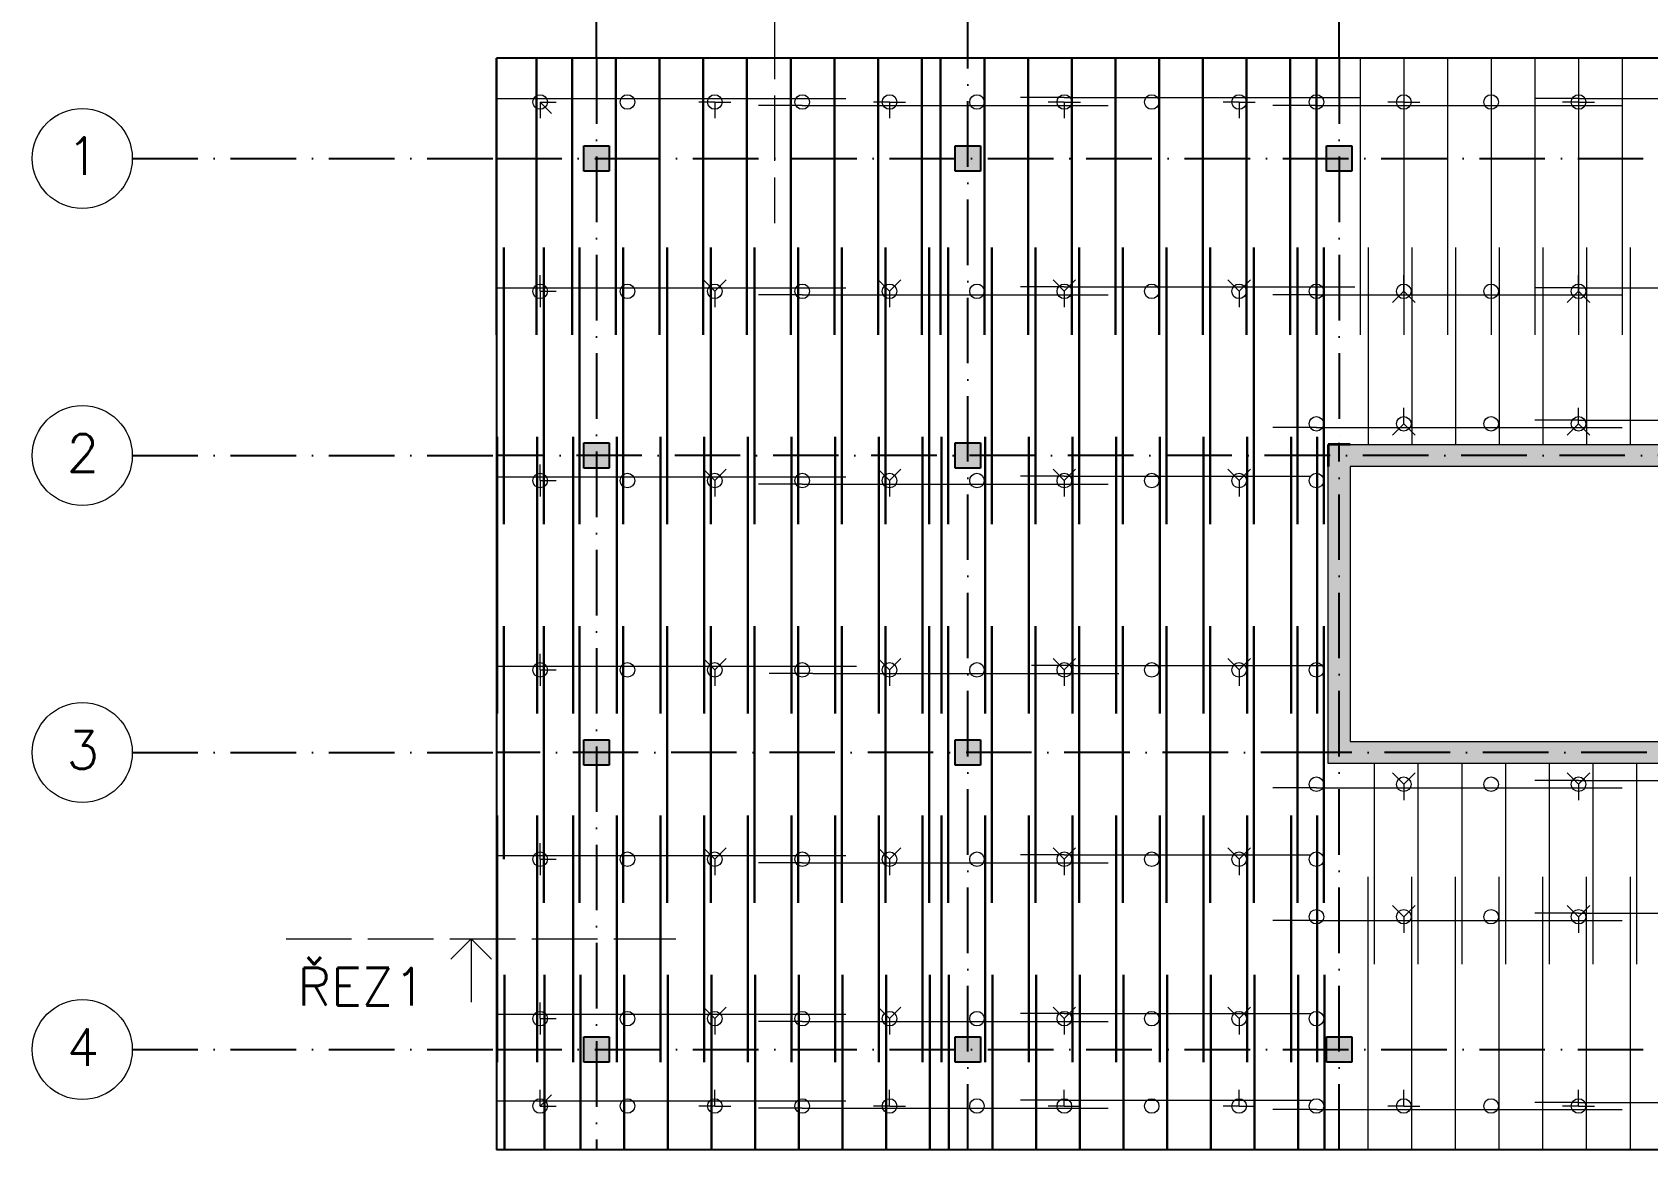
# Model space of a CAD drawing. Header units: millimetres. Extents: x -3518363 to 3223740, y -1530229 to 774657.
# Drawn here: x 2191895 to 2214080, y -15010 to 338 of the extents above; entities that cross this region are included whole.
import ezdxf

# ---------------------------------------------------------------- set-up
doc = ezdxf.new("R2010")
doc.units = ezdxf.units.MM
doc.header["$LTSCALE"] = 15
doc.header["$MEASUREMENT"] = 0
doc.linetypes.add('ACAD_ISO02W100', pattern=[15, 12, -3])
doc.linetypes.add('ACAD_ISO10W100', pattern=[18, 12, -3, 0, -3])
for name, color, linetype, lineweight in [('bedneni-stena', 7, 'CONTINUOUS', 18), ('Okna a dveře', 2, 'CONTINUOUS', 30), ('osy prův', 30, 'ACAD_ISO10W100', 15), ('texty', 255, 'CONTINUOUS', 15), ('ŘEZ', 11, 'ACAD_ISO10W100', 15)]:
    doc.layers.add(name, color=color, linetype=linetype, lineweight=lineweight)
for name, color, linetype in [('HRANICE ZEMINY', 200, 'CONTINUOUS'), ('objekt 1', 40, 'CONTINUOUS'), ('sloupy', 100, 'CONTINUOUS')]:
    doc.layers.add(name, color=color, linetype=linetype)
doc.layers.add('pásy', color=3, linetype='CONTINUOUS', plot=False)
doc.layers.add('svahovaní', color=7, linetype='CONTINUOUS', lineweight=15, true_color=0xe3331c)
doc.styles.add('romans', font='romans.shx')

msp = doc.modelspace()

# ---------------------------------------------------------------- hatches: boundary and pattern name
at = {"layer": 'HRANICE ZEMINY', "linetype": 'ByBlock', "lineweight": 20, "ltscale": 5}
h = msp.add_hatch(color=256, dxfattribs=at)
h.dxf.hatch_style = 1
h.paths.add_polyline_path([(2209993.376, 101735), (2215093.376, 101735), (2215093.376, 101885), (2215093.376, 102035), (2209693.376, 102035), (2209693.376, 101735), (2209693.376, 97655), (2215093.376, 97655), (2215093.376, 97955), (2214943.376, 97955), (2209993.376, 97955)])
h.paths.add_polyline_path([(2272475, 101735), (2277575, 101735), (2277575, 101885), (2277575, 102035), (2272175, 102035), (2272175, 101735), (2272175, 99560), (2272475, 99560)])
h.paths.add_polyline_path([(2272475, 99560), (2272175, 99560), (2272175, 98810), (2272475, 98810)])
h.paths.add_polyline_path([(2272475, 98810), (2272175, 98810), (2272175, 98060), (2272475, 98060)])
h.paths.add_polyline_path([(2277425, 97955), (2272475, 97955), (2272475, 98060), (2272175, 98060), (2272175, 97655), (2277575, 97655), (2277575, 97955)])
h.paths.add_polyline_path([(2344375, 97955), (2344225, 97955), (2339275, 97955), (2339275, 101735), (2344375, 101735), (2344375, 101885), (2344375, 102035), (2338975, 102035), (2338975, 101735), (2338975, 97655), (2344375, 97655)])
h.paths.add_polyline_path([(2209993.376, -5625), (2214943.376, -5625), (2214943.376, -5475), (2209843.376, -5475), (2209843.376, -9555), (2214943.376, -9555), (2214943.376, -9405), (2209993.376, -9405)])
h.paths.add_polyline_path([(2209843.376, -5475), (2209693.376, -5475), (2209693.376, -5625), (2209693.376, -9555), (2209843.376, -9555)])
h.paths.add_polyline_path([(2215093.376, -5325), (2209843.376, -5325), (2209843.376, -5475), (2214943.376, -5475), (2215093.376, -5475)])
h.paths.add_polyline_path([(2209843.376, -5325), (2209693.376, -5325), (2209693.376, -5475), (2209843.376, -5475)])
h.paths.add_polyline_path([(2215093.376, -5475), (2214943.376, -5475), (2214943.376, -5625), (2215093.376, -5625)])
h.paths.add_polyline_path([(2215093.376, -9555), (2209843.376, -9555), (2209843.376, -9705), (2215093.376, -9705)])
h.paths.add_polyline_path([(2215093.376, -9405), (2214943.376, -9405), (2214943.376, -9555), (2215093.376, -9555)])
h.paths.add_polyline_path([(2209843.376, -9555), (2209693.376, -9555), (2209693.376, -9705), (2209843.376, -9705)])
at = {"layer": 'HRANICE ZEMINY', "linetype": 'ACAD_ISO02W100', "lineweight": -3, "extrusion": (1.93959e-16, -3.39308e-16, -1)}
h = msp.add_hatch(color=256, dxfattribs=at)
h.dxf.hatch_style = 1
h.paths.add_polyline_path([(-2199468.376, -1570), (-2199468.376, -1220), (-2199818.376, -1220), (-2199818.376, -1570)])
h.paths.add_polyline_path([(-2204568.376, -1570), (-2204568.376, -1220), (-2204918.376, -1220), (-2204918.376, -1570)])
h.paths.add_polyline_path([(-2209668.376, -1570), (-2209668.376, -1220), (-2210018.376, -1220), (-2210018.376, -1570)])
h.paths.add_polyline_path([(-2214768.376, -1570), (-2214768.376, -1220), (-2215118.376, -1220), (-2215118.376, -1570)])
h.paths.add_polyline_path([(-2219868.376, -1570), (-2219868.376, -1220), (-2220218.376, -1220), (-2220218.376, -1570)])
h.paths.add_polyline_path([(-2224968.376, -1570), (-2224968.376, -1220), (-2225318.376, -1220), (-2225318.376, -1570)])
h.paths.add_polyline_path([(-2230068.376, -1570), (-2230068.376, -1220), (-2230418.376, -1220), (-2230418.376, -1570)])
at = {"layer": 'HRANICE ZEMINY', "linetype": 'ByBlock', "lineweight": -3, "extrusion": (1.93959e-16, -3.39308e-16, -1)}
h = msp.add_hatch(color=256, dxfattribs=at)
h.dxf.hatch_style = 1
h.paths.add_polyline_path([(-2199468.376, -9730), (-2199468.376, -9380), (-2199818.376, -9380), (-2199818.376, -9730)])
h.paths.add_polyline_path([(-2204568.376, -9730), (-2204568.376, -9380), (-2204918.376, -9380), (-2204918.376, -9730)])
h.paths.add_polyline_path([(-2204568.376, -5650), (-2204568.376, -5300), (-2204918.376, -5300), (-2204918.376, -5650)])
h.paths.add_polyline_path([(-2199468.376, -5650), (-2199468.376, -5300), (-2199818.376, -5300), (-2199818.376, -5650)])
h.paths.add_polyline_path([(-2219868.376, -9730), (-2219868.376, -9380), (-2220218.376, -9380), (-2220218.376, -9730)])
h.paths.add_polyline_path([(-2230068.376, -9730), (-2230068.376, -9380), (-2230418.376, -9380), (-2230418.376, -9730)])
h.paths.add_polyline_path([(-2224968.376, -9730), (-2224968.376, -9380), (-2225318.376, -9380), (-2225318.376, -9730)])
h.paths.add_polyline_path([(-2230068.376, -5650), (-2230068.376, -5300), (-2230418.376, -5300), (-2230418.376, -5650)])
h.paths.add_polyline_path([(-2224968.376, -5650), (-2224968.376, -5300), (-2225318.376, -5300), (-2225318.376, -5650)])
h.paths.add_polyline_path([(-2219868.376, -5650), (-2219868.376, -5300), (-2220218.376, -5300), (-2220218.376, -5650)])
at = {"layer": 'HRANICE ZEMINY', "linetype": 'ACAD_ISO02W100', "lineweight": -3, "extrusion": (1.93959e-16, -3.39308e-16, -1)}
h = msp.add_hatch(color=256, dxfattribs=at)
h.dxf.hatch_style = 1
h.paths.add_polyline_path([(-2199468.376, -13810), (-2199468.376, -13460), (-2199818.376, -13460), (-2199818.376, -13810)])
h.paths.add_polyline_path([(-2204568.376, -13810), (-2204568.376, -13460), (-2204918.376, -13460), (-2204918.376, -13810)])
h.paths.add_polyline_path([(-2209668.376, -13810), (-2209668.376, -13460), (-2210018.376, -13460), (-2210018.376, -13810)])
h.paths.add_polyline_path([(-2214768.376, -13810), (-2214768.376, -13460), (-2215118.376, -13460), (-2215118.376, -13810)])
h.paths.add_polyline_path([(-2219868.376, -13810), (-2219868.376, -13460), (-2220218.376, -13460), (-2220218.376, -13810)])
h.paths.add_polyline_path([(-2224968.376, -13810), (-2224968.376, -13460), (-2225318.376, -13460), (-2225318.376, -13810)])
h.paths.add_polyline_path([(-2230068.376, -13810), (-2230068.376, -13460), (-2230418.376, -13460), (-2230418.376, -13810)])

# ---------------------------------------------------------------- linework, layer by layer
at = {"layer": 'bedneni-stena', "linetype": 'ByBlock', "lineweight": 20, "ltscale": 5}
for p, q in [((2209693.376, -5475), (2209693.376, -5325)), ((2209693.376, -5325), (2215093.376, -5325)), ((2209693.376, -9705), (2209693.376, -5475)), ((2215093.376, -5625), (2209993.376, -5625)), ((2209993.376, -5625), (2209993.376, -9405)), ((2209993.376, -9405), (2214943.376, -9405)), ((2215093.376, -9705), (2209693.376, -9705))]:
    msp.add_line(p, q, dxfattribs=at)
at = {"layer": 'bedneni-stena', "lineweight": 35}
for p, q in [((2209693.376, -5325), (2209693.376, -5625)), ((2209993.376, -5325), (2209693.376, -5325))]:
    msp.add_line(p, q, dxfattribs=at)
at = {"layer": 'bedneni-stena', "linetype": 'ByBlock', "lineweight": 20, "ltscale": 5}
for centre in [(2198868.376, -620), (2200068.376, -620), (2201268.376, -620), (2202468.376, -620), (2203668.376, -620), (2204868.376, -620), (2206068.376, -620), (2207268.376, -620), (2208468.376, -620), (2209530, -620), (2210730, -620), (2211930, -620), (2213130, -620), (2198868.376, -3220), (2200068.376, -3220), (2201268.376, -3220), (2202468.376, -3220), (2203668.376, -3220), (2204868.376, -3220), (2206068.376, -3220), (2207268.376, -3220), (2208468.376, -3220), (2209530, -3220), (2210730, -3220), (2211930, -3220), (2213130, -3220), (2209530, -5040), (2210730, -5040), (2211930, -5040), (2213130, -5040), (2198868.376, -5820), (2200068.376, -5820), (2201268.376, -5820), (2202468.376, -5820), (2203668.376, -5820), (2204868.376, -5820), (2206068.376, -5820), (2207268.376, -5820), (2208468.376, -5820), (2209530, -5820), (2198868.376, -8420), (2200068.376, -8420), (2201268.376, -8420), (2202468.376, -8420), (2203668.376, -8420), (2204868.376, -8420), (2206068.376, -8420), (2207268.376, -8420), (2208468.376, -8420), (2209530, -8420), (2209530, -9990), (2210730, -9990), (2211930, -9990), (2213130, -9990), (2198868.376, -11020), (2200068.376, -11020), (2201268.376, -11020), (2202468.376, -11020), (2203668.376, -11020), (2204868.376, -11020), (2206068.376, -11020), (2207268.376, -11020), (2208468.376, -11020), (2209530, -11020), (2209530, -11810), (2210730, -11810), (2211930, -11810), (2213130, -11810), (2198868.376, -13210), (2200068.376, -13210), (2201268.376, -13210), (2202468.376, -13210), (2203668.376, -13210), (2204868.376, -13210), (2206068.376, -13210), (2207268.376, -13210), (2208468.376, -13210), (2209530, -13210), (2198868.376, -14410), (2200068.376, -14410), (2201268.376, -14410), (2202468.376, -14410), (2203668.376, -14410), (2204868.376, -14410), (2206068.376, -14410), (2207268.376, -14410), (2208468.376, -14410), (2209530, -14410), (2210730, -14410), (2211930, -14410), (2213130, -14410)]:
    msp.add_circle(centre, 100, dxfattribs=at)
at = {"layer": 'objekt 1', "lineweight": -3, "extrusion": (1.93959e-16, -3.39308e-16, -1)}
for p, q in [((2231618.376, -20), (2198268.376, -20)), ((2198268.376, -20), (2198268.376, -15010)), ((2231618.376, -15010), (2198268.376, -15010))]:
    msp.add_line(p, q, dxfattribs=at)
at = {"layer": 'Okna a dveře', "linetype": 'ByBlock', "lineweight": 20, "ltscale": 5}
for p, q in [((2198268.376, -570), (2202468.376, -570)), ((2202468.376, -570), (2203068.376, -570)), ((2206068.376, -560), (2205468.376, -560)), ((2206068.376, -560), (2210130, -560)), ((2213130, -570), (2212530, -570)), ((2213130, -570), (2216618.376, -570)), ((2202468.376, -670), (2201868.376, -670)), ((2202468.376, -670), (2206068.376, -670)), ((2206068.376, -670), (2206668.376, -670)), ((2209530, -670), (2208930, -670)), ((2209530, -670), (2213130, -670)), ((2213130, -670), (2213730, -670)), ((2198268.376, -3170), (2202468.376, -3170)), ((2202468.376, -3270), (2201868.376, -3270)), ((2202468.376, -3170), (2203068.376, -3170)), ((2202468.376, -3270), (2206068.376, -3270)), ((2206068.376, -3160), (2205468.376, -3160)), ((2206068.376, -3160), (2209460, -3160)), ((2206068.376, -3270), (2206668.376, -3270)), ((2209530, -3270), (2208930, -3270)), ((2209460, -3160), (2210060, -3160)), ((2209530, -3270), (2213130, -3270)), ((2213130, -3170), (2212530, -3170)), ((2213130, -3170), (2216618.376, -3170)), ((2213130, -3270), (2213730, -3270)), ((2209530, -5090), (2208930, -5090)), ((2209530, -5090), (2213130, -5090)), ((2213130, -4990), (2212530, -4990)), ((2213130, -4990), (2216618.376, -4990)), ((2213130, -5090), (2213730, -5090)), ((2206068.376, -5760), (2205468.376, -5760)), ((2206068.376, -5760), (2209460, -5760)), ((2198268.376, -5770), (2202468.376, -5770)), ((2202468.376, -5870), (2201868.376, -5870)), ((2202468.376, -5770), (2203068.376, -5770)), ((2202468.376, -5870), (2206068.376, -5870)), ((2206068.376, -5870), (2206668.376, -5870)), ((2198268.376, -8368.603), (2202615.998, -8368.603)), ((2202615.998, -8368.603), (2203215.998, -8368.603)), ((2206215.998, -8358.603), (2205615.998, -8358.603)), ((2206215.998, -8358.603), (2209607.622, -8358.603)), ((2202615.998, -8468.603), (2202015.998, -8468.603)), ((2202615.998, -8468.603), (2206215.998, -8468.603)), ((2206215.998, -8468.603), (2206815.998, -8468.603)), ((2213130, -9940), (2212530, -9940)), ((2213130, -9940), (2216618.376, -9940)), ((2209530, -10040), (2208930, -10040)), ((2209530, -10040), (2213130, -10040)), ((2213130, -10040), (2213730, -10040)), ((2198268.376, -10970), (2202468.376, -10970)), ((2202468.376, -11070), (2201868.376, -11070)), ((2202468.376, -10970), (2203068.376, -10970)), ((2202468.376, -11070), (2206068.376, -11070)), ((2206068.376, -10960), (2205468.376, -10960)), ((2206068.376, -10960), (2209460, -10960)), ((2206068.376, -11070), (2206668.376, -11070)), ((2209530, -11860), (2208930, -11860)), ((2209530, -11860), (2213130, -11860)), ((2213130, -11760), (2212530, -11760)), ((2213130, -11760), (2216618.376, -11760)), ((2213130, -11860), (2213730, -11860)), ((2198268.376, -13150), (2202468.376, -13150)), ((2202468.376, -13250), (2201868.376, -13250)), ((2202468.376, -13150), (2203068.376, -13150)), ((2202468.376, -13250), (2206068.376, -13250)), ((2206068.376, -13140), (2205468.376, -13140)), ((2206068.376, -13140), (2209460, -13140)), ((2206068.376, -13250), (2206668.376, -13250)), ((2198268.376, -14340), (2202468.376, -14340)), ((2202468.376, -14340), (2203068.376, -14340)), ((2206068.376, -14330), (2205468.376, -14330)), ((2206068.376, -14330), (2209460, -14330)), ((2213130, -14360), (2212530, -14360)), ((2213130, -14360), (2216618.376, -14360)), ((2202468.376, -14440), (2201868.376, -14440)), ((2202468.376, -14440), (2206068.376, -14440)), ((2206068.376, -14440), (2206668.376, -14440)), ((2209530, -14460), (2208930, -14460)), ((2209530, -14460), (2213130, -14460)), ((2213130, -14460), (2213730, -14460))]:
    msp.add_line(p, q, dxfattribs=at)
at = {"layer": 'osy prův', "linetype": 'ACAD_ISO10W100', "lineweight": -3, "ltscale": 5}
for p, q in [((2199643.376, -20), (2199643.376, 4980)), ((2204743.376, -20), (2204743.376, 4980)), ((2209843.376, -20), (2209843.376, 4980)), ((2193268.376, -1395), (2198268.376, -1395)), ((2193268.376, -5475), (2198268.376, -5475)), ((2193268.376, -9555), (2198268.376, -9555)), ((2193268.376, -13635), (2198268.376, -13635))]:
    msp.add_line(p, q, dxfattribs=at)
at = {"layer": 'osy prův', "linetype": 'ACAD_ISO10W100', "lineweight": -3, "ltscale": 5, "extrusion": (1.93959e-16, -3.39308e-16, -1)}
for p, q in [((2199643.376, -20), (2199643.376, -15010)), ((2204743.376, -15010), (2204743.376, -20)), ((2209843.376, -20), (2209843.376, -5300)), ((2198268.376, -1395), (2231618.376, -1395)), ((2209843.376, -15010), (2209843.376, -5300)), ((2215118.376, -5475), (2198268.376, -5475)), ((2209668.376, -9555), (2198268.376, -9555)), ((2231618.376, -9555), (2209668.376, -9555)), ((2198268.376, -13635), (2231618.376, -13635))]:
    msp.add_line(p, q, dxfattribs=at)
at = {"layer": 'pásy', "linetype": 'ByBlock', "lineweight": 20, "ltscale": 5}
for p, q in [((2198868.376, -620), (2199090, -620)), ((2198868.376, -620), (2198868.376, -840)), ((2198868.376, -620), (2199023.94, -775.563)), ((2201268.376, -620), (2201048.376, -620)), ((2201268.376, -620), (2201488.376, -620)), ((2201268.376, -620), (2201268.376, -840)), ((2203668.376, -620), (2203448.376, -620)), ((2203668.376, -620), (2203888.376, -620)), ((2203668.376, -620), (2203668.376, -840)), ((2206068.376, -620), (2205848.376, -620)), ((2206068.376, -620), (2206288.376, -620)), ((2206068.376, -620), (2206068.376, -840)), ((2208468.376, -620), (2208248.376, -620)), ((2208468.376, -620), (2208688.376, -620)), ((2208468.376, -620), (2208468.376, -840)), ((2210730, -620), (2210510, -620)), ((2210730, -620), (2210950, -620)), ((2210730, -620), (2210730, -840)), ((2213130, -620), (2212910, -620)), ((2213130, -620), (2213350, -620)), ((2213130, -620), (2213130, -840)), ((2198868.376, -3220), (2198868.376, -3000)), ((2201268.376, -3220), (2201112.813, -3064.437)), ((2201268.376, -3220), (2201423.94, -3064.437)), ((2203668.376, -3220), (2203512.813, -3064.437)), ((2203668.376, -3220), (2203823.94, -3064.437)), ((2206068.376, -3220), (2205912.813, -3064.437)), ((2206068.376, -3220), (2206223.94, -3064.437)), ((2208468.376, -3220), (2208312.813, -3064.437)), ((2208468.376, -3220), (2208623.94, -3064.437)), ((2210730, -3220), (2210730, -3000)), ((2213130, -3220), (2213130, -3000)), ((2198868.376, -3220), (2198868.376, -3440)), ((2198868.376, -3220), (2199088.376, -3220)), ((2201268.376, -3220), (2201268.376, -3440)), ((2203668.376, -3220), (2203668.376, -3440)), ((2206068.376, -3220), (2206068.376, -3440)), ((2208468.376, -3220), (2208468.376, -3440)), ((2210730, -3220), (2210574.437, -3375.563)), ((2210730, -3220), (2210885.563, -3375.563)), ((2213130, -3220), (2212974.437, -3375.563)), ((2213130, -3220), (2213285.563, -3375.563)), ((2210730, -5040), (2210730, -4820)), ((2213130, -5040), (2213130, -4820)), ((2210730, -5040), (2210574.437, -5195.563)), ((2210730, -5040), (2210885.563, -5195.563)), ((2213130, -5040), (2212974.437, -5195.563)), ((2213130, -5040), (2213285.563, -5195.563)), ((2198868.376, -5820), (2198868.376, -5600)), ((2201268.376, -5820), (2201112.813, -5664.437)), ((2201268.376, -5820), (2201423.94, -5664.437)), ((2203668.376, -5820), (2203512.813, -5664.437)), ((2203668.376, -5820), (2203823.94, -5664.437)), ((2206068.376, -5820), (2205912.813, -5664.437)), ((2206068.376, -5820), (2206223.94, -5664.437)), ((2208468.376, -5820), (2208312.813, -5664.437)), ((2208468.376, -5820), (2208623.94, -5664.437)), ((2198868.376, -5820), (2198868.376, -6040)), ((2198868.376, -5820), (2199088.376, -5820)), ((2201268.376, -5820), (2201268.376, -6040)), ((2203668.376, -5820), (2203668.376, -6040)), ((2206068.376, -5820), (2206068.376, -6040)), ((2208468.376, -5820), (2208468.376, -6040)), ((2198868.376, -8420), (2198868.376, -8200)), ((2198868.376, -8420), (2198868.376, -8640)), ((2198868.376, -8420), (2199088.376, -8420)), ((2201268.376, -8420), (2201112.813, -8264.437)), ((2201268.376, -8420), (2201423.94, -8264.437)), ((2201268.376, -8420), (2201268.376, -8640)), ((2203668.376, -8420), (2203512.813, -8264.437)), ((2203668.376, -8420), (2203823.94, -8264.437)), ((2203668.376, -8420), (2203668.376, -8640)), ((2206068.376, -8420), (2205912.813, -8264.437)), ((2206068.376, -8420), (2206223.94, -8264.437)), ((2206068.376, -8420), (2206068.376, -8640)), ((2208468.376, -8420), (2208312.813, -8264.437)), ((2208468.376, -8420), (2208623.94, -8264.437)), ((2208468.376, -8420), (2208468.376, -8640)), ((2210730, -9990), (2210574.437, -9834.437)), ((2210730, -9990), (2210885.563, -9834.437)), ((2213130, -9990), (2212974.437, -9834.437)), ((2213130, -9990), (2213285.563, -9834.437)), ((2210730, -9990), (2210730, -10210)), ((2213130, -9990), (2213130, -10210)), ((2198868.376, -11020), (2198868.376, -10800)), ((2201268.376, -11020), (2201112.813, -10864.437)), ((2201268.376, -11020), (2201423.94, -10864.437)), ((2203668.376, -11020), (2203512.813, -10864.437)), ((2203668.376, -11020), (2203823.94, -10864.437)), ((2206068.376, -11020), (2205912.813, -10864.437)), ((2206068.376, -11020), (2206223.94, -10864.437)), ((2208468.376, -11020), (2208312.813, -10864.437)), ((2208468.376, -11020), (2208623.94, -10864.437)), ((2198868.376, -11020), (2198868.376, -11240)), ((2198868.376, -11020), (2199088.376, -11020)), ((2201268.376, -11020), (2201268.376, -11240)), ((2203668.376, -11020), (2203668.376, -11240)), ((2206068.376, -11020), (2206068.376, -11240)), ((2208468.376, -11020), (2208468.376, -11240)), ((2210730, -11810), (2210574.437, -11654.437)), ((2210730, -11810), (2210885.563, -11654.437)), ((2213130, -11810), (2212974.437, -11654.437)), ((2213130, -11810), (2213285.563, -11654.437)), ((2210730, -11810), (2210730, -12030)), ((2213130, -11810), (2213130, -12030)), ((2198868.376, -13210), (2198868.376, -12990)), ((2201268.376, -13210), (2201112.813, -13054.437)), ((2201268.376, -13210), (2201423.94, -13054.437)), ((2203668.376, -13210), (2203512.813, -13054.437)), ((2203668.376, -13210), (2203823.94, -13054.437)), ((2206068.376, -13210), (2205912.813, -13054.437)), ((2206068.376, -13210), (2206223.94, -13054.437)), ((2208468.376, -13210), (2208312.813, -13054.437)), ((2208468.376, -13210), (2208623.94, -13054.437)), ((2198868.376, -13210), (2198868.376, -13430)), ((2198868.376, -13210), (2199088.376, -13210)), ((2201268.376, -13210), (2201268.376, -13430)), ((2203668.376, -13210), (2203668.376, -13430)), ((2206068.376, -13210), (2206068.376, -13430)), ((2208468.376, -13210), (2208468.376, -13430)), ((2198868.376, -14410), (2198868.376, -14190)), ((2201268.376, -14410), (2201268.376, -14190)), ((2203668.376, -14410), (2203668.376, -14190)), ((2206068.376, -14410), (2206068.376, -14190)), ((2208468.376, -14410), (2208468.376, -14190)), ((2210730, -14410), (2210730, -14190)), ((2213130, -14410), (2213130, -14190)), ((2198868.376, -14410), (2199023.94, -14254.437)), ((2198868.376, -14410), (2199088.376, -14410)), ((2201268.376, -14410), (2201048.376, -14410)), ((2201268.376, -14410), (2201488.376, -14410)), ((2203668.376, -14410), (2203448.376, -14410)), ((2203668.376, -14410), (2203888.376, -14410)), ((2206068.376, -14410), (2205848.376, -14410)), ((2206068.376, -14410), (2206288.376, -14410)), ((2208468.376, -14410), (2208248.376, -14410)), ((2208468.376, -14410), (2208688.376, -14410)), ((2210730, -14410), (2210510, -14410)), ((2210730, -14410), (2210950, -14410)), ((2213130, -14410), (2212910, -14410)), ((2213130, -14410), (2213350, -14410))]:
    msp.add_line(p, q, dxfattribs=at)
at = {"layer": 'sloupy', "linetype": 'ByBlock', "lineweight": -3, "ltscale": 5, "extrusion": (1.93959e-16, -3.39308e-16, -1)}
for p, q in [((2199468.376, -1220), (2199818.376, -1220)), ((2199468.376, -1570), (2199468.376, -1220)), ((2199818.376, -1220), (2199818.376, -1570)), ((2204568.376, -1220), (2204918.376, -1220)), ((2204568.376, -1570), (2204568.376, -1220)), ((2204918.376, -1220), (2204918.376, -1570)), ((2209668.376, -1220), (2210018.376, -1220)), ((2209668.376, -1570), (2209668.376, -1220)), ((2210018.376, -1220), (2210018.376, -1570)), ((2199818.376, -1570), (2199468.376, -1570)), ((2204918.376, -1570), (2204568.376, -1570)), ((2210018.376, -1570), (2209668.376, -1570)), ((2199468.376, -5300), (2199818.376, -5300)), ((2199468.376, -5650), (2199468.376, -5300)), ((2199818.376, -5300), (2199818.376, -5650)), ((2204568.376, -5300), (2204918.376, -5300)), ((2204568.376, -5650), (2204568.376, -5300)), ((2204918.376, -5300), (2204918.376, -5650)), ((2199818.376, -5650), (2199468.376, -5650)), ((2204918.376, -5650), (2204568.376, -5650)), ((2199468.376, -9380), (2199818.376, -9380)), ((2199468.376, -9730), (2199468.376, -9380)), ((2199818.376, -9380), (2199818.376, -9730)), ((2204568.376, -9380), (2204918.376, -9380)), ((2204568.376, -9730), (2204568.376, -9380)), ((2204918.376, -9380), (2204918.376, -9730)), ((2199818.376, -9730), (2199468.376, -9730)), ((2204918.376, -9730), (2204568.376, -9730)), ((2199468.376, -13460), (2199818.376, -13460)), ((2199468.376, -13810), (2199468.376, -13460)), ((2199818.376, -13460), (2199818.376, -13810)), ((2204568.376, -13460), (2204918.376, -13460)), ((2204568.376, -13810), (2204568.376, -13460)), ((2204918.376, -13460), (2204918.376, -13810)), ((2209668.376, -13460), (2210018.376, -13460)), ((2209668.376, -13810), (2209668.376, -13460)), ((2210018.376, -13460), (2210018.376, -13810)), ((2199818.376, -13810), (2199468.376, -13810)), ((2204918.376, -13810), (2204568.376, -13810)), ((2210018.376, -13810), (2209668.376, -13810))]:
    msp.add_line(p, q, dxfattribs=at)
at = {"layer": 'svahovaní', "color": 0, "lineweight": 30, "ltscale": 5}
for p, q in [((2198268.376, -20), (2198268.376, -3220)), ((2198818.376, -20), (2198818.376, -3220)), ((2199310, -20), (2199310, -3220)), ((2199910, -20), (2199910, -3220)), ((2200510, -20), (2200510, -3220)), ((2201110, -20), (2201110, -3220)), ((2201710, -20), (2201710, -3220)), ((2202310, -20), (2202310, -3220)), ((2202910, -20), (2202910, -3220)), ((2203510, -20), (2203510, -3220)), ((2204110, -20), (2204110, -3220)), ((2204370, -20), (2204370, -3220)), ((2204970, -20), (2204970, -3220)), ((2205570, -20), (2205570, -3220)), ((2206170, -20), (2206170, -3220)), ((2206770, -20), (2206770, -3220)), ((2207370, -20), (2207370, -3220)), ((2207970, -20), (2207970, -3220)), ((2208570, -20), (2208570, -3220)), ((2209170, -20), (2209170, -3220)), ((2209530, -20), (2209530, -3220)), ((2198370, -3220), (2198370, -2620)), ((2198920, -3220), (2198920, -2620)), ((2199411.624, -3220), (2199411.624, -2620)), ((2200011.624, -3220), (2200011.624, -2620)), ((2200611.624, -3220), (2200611.624, -2620)), ((2201211.624, -3220), (2201211.624, -2620)), ((2201811.624, -3220), (2201811.624, -2620)), ((2202411.624, -3220), (2202411.624, -2620)), ((2203011.624, -3220), (2203011.624, -2620)), ((2203611.624, -3220), (2203611.624, -2620)), ((2204211.624, -3220), (2204211.624, -2620)), ((2204471.624, -3220), (2204471.624, -2620)), ((2205071.624, -3220), (2205071.624, -2620)), ((2205671.624, -3220), (2205671.624, -2620)), ((2206271.624, -3220), (2206271.624, -2620)), ((2206871.624, -3220), (2206871.624, -2620)), ((2207471.624, -3220), (2207471.624, -2620)), ((2208071.624, -3220), (2208071.624, -2620)), ((2208671.624, -3220), (2208671.624, -2620)), ((2209271.624, -3220), (2209271.624, -2620)), ((2209631.624, -3220), (2209631.624, -2620)), ((2198268.376, -3220), (2198268.376, -3820)), ((2198370, -3220), (2198370, -5820)), ((2198818.376, -3220), (2198818.376, -3820)), ((2198920, -3220), (2198920, -5820)), ((2199310, -3220), (2199310, -3820)), ((2199411.624, -3220), (2199411.624, -5820)), ((2199910, -3220), (2199910, -3820)), ((2200011.624, -3220), (2200011.624, -5820)), ((2200510, -3220), (2200510, -3820)), ((2200611.624, -3220), (2200611.624, -5820)), ((2201110, -3220), (2201110, -3820)), ((2201211.624, -3220), (2201211.624, -5820)), ((2201710, -3220), (2201710, -3820)), ((2201811.624, -3220), (2201811.624, -5820)), ((2202310, -3220), (2202310, -3820)), ((2202411.624, -3220), (2202411.624, -5820)), ((2202910, -3220), (2202910, -3820)), ((2203011.624, -3220), (2203011.624, -5820)), ((2203510, -3220), (2203510, -3820)), ((2203611.624, -3220), (2203611.624, -5820)), ((2204110, -3220), (2204110, -3820)), ((2204211.624, -3220), (2204211.624, -5820)), ((2204370, -3220), (2204370, -3820)), ((2204471.624, -3220), (2204471.624, -5820)), ((2204970, -3220), (2204970, -3820)), ((2205071.624, -3220), (2205071.624, -5820)), ((2205570, -3220), (2205570, -3820)), ((2205671.624, -3220), (2205671.624, -5820)), ((2206170, -3220), (2206170, -3820)), ((2206271.624, -3220), (2206271.624, -5820)), ((2206770, -3220), (2206770, -3820)), ((2206871.624, -3220), (2206871.624, -5820)), ((2207370, -3220), (2207370, -3820)), ((2207471.624, -3220), (2207471.624, -5820)), ((2207970, -3220), (2207970, -3820)), ((2208071.624, -3220), (2208071.624, -5820)), ((2208570, -3220), (2208570, -3820)), ((2208671.624, -3220), (2208671.624, -5820)), ((2209170, -3220), (2209170, -3820)), ((2209271.624, -3220), (2209271.624, -5820)), ((2209530, -3220), (2209530, -3820)), ((2209631.624, -3220), (2209631.624, -5820)), ((2198280, -5820), (2198280, -5220)), ((2198830, -5820), (2198830, -5220)), ((2199321.624, -5820), (2199321.624, -5220)), ((2199921.624, -5820), (2199921.624, -5220)), ((2200521.624, -5820), (2200521.624, -5220)), ((2201121.624, -5820), (2201121.624, -5220)), ((2201721.624, -5820), (2201721.624, -5220)), ((2202321.624, -5820), (2202321.624, -5220)), ((2202921.624, -5820), (2202921.624, -5220)), ((2203521.624, -5820), (2203521.624, -5220)), ((2204121.624, -5820), (2204121.624, -5220)), ((2204381.624, -5820), (2204381.624, -5220)), ((2204981.624, -5820), (2204981.624, -5220)), ((2205581.624, -5820), (2205581.624, -5220)), ((2206181.624, -5820), (2206181.624, -5220)), ((2206781.624, -5820), (2206781.624, -5220)), ((2207381.624, -5820), (2207381.624, -5220)), ((2207981.624, -5820), (2207981.624, -5220)), ((2208581.624, -5820), (2208581.624, -5220)), ((2209181.624, -5820), (2209181.624, -5220)), ((2209541.624, -5820), (2209541.624, -5220)), ((2198280, -5820), (2198280, -8420)), ((2198370, -5820), (2198370, -6420)), ((2198830, -5820), (2198830, -8420)), ((2198920, -5820), (2198920, -6420)), ((2199321.624, -5820), (2199321.624, -8420)), ((2199411.624, -5820), (2199411.624, -6420)), ((2199921.624, -5820), (2199921.624, -8420)), ((2200011.624, -5820), (2200011.624, -6420)), ((2200521.624, -5820), (2200521.624, -8420)), ((2200611.624, -5820), (2200611.624, -6420)), ((2201121.624, -5820), (2201121.624, -8420)), ((2201211.624, -5820), (2201211.624, -6420)), ((2201721.624, -5820), (2201721.624, -8420)), ((2201811.624, -5820), (2201811.624, -6420)), ((2202321.624, -5820), (2202321.624, -8420)), ((2202411.624, -5820), (2202411.624, -6420)), ((2202921.624, -5820), (2202921.624, -8420)), ((2203011.624, -5820), (2203011.624, -6420)), ((2203521.624, -5820), (2203521.624, -8420)), ((2203611.624, -5820), (2203611.624, -6420)), ((2204121.624, -5820), (2204121.624, -8420)), ((2204211.624, -5820), (2204211.624, -6420)), ((2204381.624, -5820), (2204381.624, -8420)), ((2204471.624, -5820), (2204471.624, -6420)), ((2204981.624, -5820), (2204981.624, -8420)), ((2205071.624, -5820), (2205071.624, -6420)), ((2205581.624, -5820), (2205581.624, -8420)), ((2205671.624, -5820), (2205671.624, -6420)), ((2206181.624, -5820), (2206181.624, -8420)), ((2206271.624, -5820), (2206271.624, -6420)), ((2206781.624, -5820), (2206781.624, -8420)), ((2206871.624, -5820), (2206871.624, -6420)), ((2207381.624, -5820), (2207381.624, -8420)), ((2207471.624, -5820), (2207471.624, -6420)), ((2207981.624, -5820), (2207981.624, -8420)), ((2208071.624, -5820), (2208071.624, -6420)), ((2208581.624, -5820), (2208581.624, -8420)), ((2208671.624, -5820), (2208671.624, -6420)), ((2209181.624, -5820), (2209181.624, -8420)), ((2209271.624, -5820), (2209271.624, -6420)), ((2209541.624, -5820), (2209541.624, -8420)), ((2209631.624, -5820), (2209631.624, -6420)), ((2198370, -8420), (2198370, -7820)), ((2198920, -8420), (2198920, -7820)), ((2199411.624, -8420), (2199411.624, -7820)), ((2200011.624, -8420), (2200011.624, -7820)), ((2200611.624, -8420), (2200611.624, -7820)), ((2201211.624, -8420), (2201211.624, -7820)), ((2201811.624, -8420), (2201811.624, -7820)), ((2202411.624, -8420), (2202411.624, -7820)), ((2203011.624, -8420), (2203011.624, -7820)), ((2203611.624, -8420), (2203611.624, -7820)), ((2204211.624, -8420), (2204211.624, -7820)), ((2204471.624, -8420), (2204471.624, -7820)), ((2205071.624, -8420), (2205071.624, -7820)), ((2205671.624, -8420), (2205671.624, -7820)), ((2206271.624, -8420), (2206271.624, -7820)), ((2206871.624, -8420), (2206871.624, -7820)), ((2207471.624, -8420), (2207471.624, -7820)), ((2208071.624, -8420), (2208071.624, -7820)), ((2208671.624, -8420), (2208671.624, -7820)), ((2209271.624, -8420), (2209271.624, -7820)), ((2209631.624, -8420), (2209631.624, -7820)), ((2198280, -8420), (2198280, -9020)), ((2198370, -8420), (2198370, -11020)), ((2198830, -8420), (2198830, -9020)), ((2198920, -8420), (2198920, -11020)), ((2199321.624, -8420), (2199321.624, -9020)), ((2199411.624, -8420), (2199411.624, -11020)), ((2199921.624, -8420), (2199921.624, -9020)), ((2200011.624, -8420), (2200011.624, -11020)), ((2200521.624, -8420), (2200521.624, -9020)), ((2200611.624, -8420), (2200611.624, -11020)), ((2201121.624, -8420), (2201121.624, -9020)), ((2201211.624, -8420), (2201211.624, -11020)), ((2201721.624, -8420), (2201721.624, -9020)), ((2201811.624, -8420), (2201811.624, -11020)), ((2202321.624, -8420), (2202321.624, -9020)), ((2202411.624, -8420), (2202411.624, -11020)), ((2202921.624, -8420), (2202921.624, -9020)), ((2203011.624, -8420), (2203011.624, -11020)), ((2203521.624, -8420), (2203521.624, -9020)), ((2203611.624, -8420), (2203611.624, -11020)), ((2204121.624, -8420), (2204121.624, -9020)), ((2204211.624, -8420), (2204211.624, -11020)), ((2204381.624, -8420), (2204381.624, -9020)), ((2204471.624, -8420), (2204471.624, -11020)), ((2204981.624, -8420), (2204981.624, -9020)), ((2205071.624, -8420), (2205071.624, -11020)), ((2205581.624, -8420), (2205581.624, -9020)), ((2205671.624, -8420), (2205671.624, -11020)), ((2206181.624, -8420), (2206181.624, -9020)), ((2206271.624, -8420), (2206271.624, -11020)), ((2206781.624, -8420), (2206781.624, -9020)), ((2206871.624, -8420), (2206871.624, -11020)), ((2207381.624, -8420), (2207381.624, -9020)), ((2207471.624, -8420), (2207471.624, -11020)), ((2207981.624, -8420), (2207981.624, -9020)), ((2208071.624, -8420), (2208071.624, -11020)), ((2208581.624, -8420), (2208581.624, -9020)), ((2208671.624, -8420), (2208671.624, -11020)), ((2209181.624, -8420), (2209181.624, -9020)), ((2209271.624, -8420), (2209271.624, -11020)), ((2209541.624, -8420), (2209541.624, -9020)), ((2209631.624, -8420), (2209631.624, -11020)), ((2198280, -11020), (2198280, -10420)), ((2198830, -11020), (2198830, -10420)), ((2199321.624, -11020), (2199321.624, -10420)), ((2199921.624, -11020), (2199921.624, -10420)), ((2200521.624, -11020), (2200521.624, -10420)), ((2201121.624, -11020), (2201121.624, -10420)), ((2201721.624, -11020), (2201721.624, -10420)), ((2202321.624, -11020), (2202321.624, -10420)), ((2202921.624, -11020), (2202921.624, -10420)), ((2203521.624, -11020), (2203521.624, -10420)), ((2204121.624, -11020), (2204121.624, -10420)), ((2204381.624, -11020), (2204381.624, -10420)), ((2204981.624, -11020), (2204981.624, -10420)), ((2205581.624, -11020), (2205581.624, -10420)), ((2206181.624, -11020), (2206181.624, -10420)), ((2206781.624, -11020), (2206781.624, -10420)), ((2207381.624, -11020), (2207381.624, -10420)), ((2207981.624, -11020), (2207981.624, -10420)), ((2208581.624, -11020), (2208581.624, -10420)), ((2209181.624, -11020), (2209181.624, -10420)), ((2209541.624, -11020), (2209541.624, -10420)), ((2198280, -11020), (2198280, -13210)), ((2198830, -11020), (2198830, -13210)), ((2198920, -11020), (2198920, -11620)), ((2199321.624, -11020), (2199321.624, -13210)), ((2199411.624, -11020), (2199411.624, -11620)), ((2199921.624, -11020), (2199921.624, -13210)), ((2200011.624, -11020), (2200011.624, -11620)), ((2200521.624, -11020), (2200521.624, -13210)), ((2200611.624, -11020), (2200611.624, -11620)), ((2201121.624, -11020), (2201121.624, -13210)), ((2201211.624, -11020), (2201211.624, -11620)), ((2201721.624, -11020), (2201721.624, -13210)), ((2201811.624, -11020), (2201811.624, -11620)), ((2202321.624, -11020), (2202321.624, -13210)), ((2202411.624, -11020), (2202411.624, -11620)), ((2202921.624, -11020), (2202921.624, -13210)), ((2203011.624, -11020), (2203011.624, -11620)), ((2203521.624, -11020), (2203521.624, -13210)), ((2203611.624, -11020), (2203611.624, -11620)), ((2204121.624, -11020), (2204121.624, -13210)), ((2204211.624, -11020), (2204211.624, -11620)), ((2204381.624, -11020), (2204381.624, -13210)), ((2204471.624, -11020), (2204471.624, -11620)), ((2204981.624, -11020), (2204981.624, -13210)), ((2205071.624, -11020), (2205071.624, -11620)), ((2205581.624, -11020), (2205581.624, -13210)), ((2205671.624, -11020), (2205671.624, -11620)), ((2206181.624, -11020), (2206181.624, -13210)), ((2206271.624, -11020), (2206271.624, -11620)), ((2206781.624, -11020), (2206781.624, -13210)), ((2206871.624, -11020), (2206871.624, -11620)), ((2207381.624, -11020), (2207381.624, -13210)), ((2207471.624, -11020), (2207471.624, -11620)), ((2207981.624, -11020), (2207981.624, -13210)), ((2208071.624, -11020), (2208071.624, -11620)), ((2208581.624, -11020), (2208581.624, -13210)), ((2208671.624, -11020), (2208671.624, -11620)), ((2209181.624, -11020), (2209181.624, -13210)), ((2209271.624, -11020), (2209271.624, -11620)), ((2209541.624, -11020), (2209541.624, -13210)), ((2209631.624, -11020), (2209631.624, -11620)), ((2198380, -13210), (2198380, -12610)), ((2198930, -13210), (2198930, -12610)), ((2199421.624, -13210), (2199421.624, -12610)), ((2200021.624, -13210), (2200021.624, -12610)), ((2200621.624, -13210), (2200621.624, -12610)), ((2201221.624, -13210), (2201221.624, -12610)), ((2201821.624, -13210), (2201821.624, -12610)), ((2202421.624, -13210), (2202421.624, -12610)), ((2203021.624, -13210), (2203021.624, -12610)), ((2203621.624, -13210), (2203621.624, -12610)), ((2204221.624, -13210), (2204221.624, -12610)), ((2204481.624, -13210), (2204481.624, -12610)), ((2205081.624, -13210), (2205081.624, -12610)), ((2205681.624, -13210), (2205681.624, -12610)), ((2206281.624, -13210), (2206281.624, -12610)), ((2206881.624, -13210), (2206881.624, -12610)), ((2207481.624, -13210), (2207481.624, -12610)), ((2208081.624, -13210), (2208081.624, -12610)), ((2208681.624, -13210), (2208681.624, -12610)), ((2209281.624, -13210), (2209281.624, -12610)), ((2209641.624, -13210), (2209641.624, -12610)), ((2198280, -13210), (2198280, -13810)), ((2198380, -13210), (2198380, -15010)), ((2198830, -13210), (2198830, -13810)), ((2198930, -13210), (2198930, -15010)), ((2199321.624, -13210), (2199321.624, -13810)), ((2199421.624, -13210), (2199421.624, -15010)), ((2199921.624, -13210), (2199921.624, -13810)), ((2200021.624, -13210), (2200021.624, -15010)), ((2200521.624, -13210), (2200521.624, -13810)), ((2200621.624, -13210), (2200621.624, -15010)), ((2201121.624, -13210), (2201121.624, -13810)), ((2201221.624, -13210), (2201221.624, -15010)), ((2201721.624, -13210), (2201721.624, -13810)), ((2201821.624, -13210), (2201821.624, -15010)), ((2202321.624, -13210), (2202321.624, -13810)), ((2202421.624, -13210), (2202421.624, -15010)), ((2202921.624, -13210), (2202921.624, -13810)), ((2203021.624, -13210), (2203021.624, -15010)), ((2203521.624, -13210), (2203521.624, -13810)), ((2203621.624, -13210), (2203621.624, -15010)), ((2204121.624, -13210), (2204121.624, -13810)), ((2204221.624, -13210), (2204221.624, -15010)), ((2204381.624, -13210), (2204381.624, -13810)), ((2204481.624, -13210), (2204481.624, -15010)), ((2204981.624, -13210), (2204981.624, -13810)), ((2205081.624, -13210), (2205081.624, -15010)), ((2205581.624, -13210), (2205581.624, -13810)), ((2205681.624, -13210), (2205681.624, -15010)), ((2206181.624, -13210), (2206181.624, -13810)), ((2206281.624, -13210), (2206281.624, -15010)), ((2206781.624, -13210), (2206781.624, -13810)), ((2206881.624, -13210), (2206881.624, -15010)), ((2207381.624, -13210), (2207381.624, -13810)), ((2207481.624, -13210), (2207481.624, -15010)), ((2207981.624, -13210), (2207981.624, -13810)), ((2208081.624, -13210), (2208081.624, -15010)), ((2208581.624, -13210), (2208581.624, -13810)), ((2208681.624, -13210), (2208681.624, -15010)), ((2209181.624, -13210), (2209181.624, -13810)), ((2209281.624, -13210), (2209281.624, -15010)), ((2209541.624, -13210), (2209541.624, -13810)), ((2209641.624, -13210), (2209641.624, -15010))]:
    msp.add_line(p, q, dxfattribs=at)
at = {"layer": 'svahovaní', "color": 0, "lineweight": 20, "ltscale": 5}
for p, q in [((2210130, -20), (2210130, -3820)), ((2210730, -20), (2210730, -3820)), ((2211330, -20), (2211330, -3820)), ((2211930, -20), (2211930, -3820)), ((2212530, -20), (2212530, -3820)), ((2213130, -20), (2213130, -3820)), ((2213730, -20), (2213730, -3820)), ((2210240, -2620), (2210240, -5325)), ((2210840, -2620), (2210840, -5325)), ((2211440, -2620), (2211440, -5325)), ((2212040, -2620), (2212040, -5325)), ((2212640, -2620), (2212640, -5325)), ((2213240, -2620), (2213240, -5325)), ((2213840, -2620), (2213840, -5325)), ((2210330, -12460), (2210330, -9705)), ((2210930, -12460), (2210930, -9705)), ((2211530, -12460), (2211530, -9705)), ((2212130, -12460), (2212130, -9705)), ((2212730, -12460), (2212730, -9705)), ((2213330, -12460), (2213330, -9705)), ((2213930, -12460), (2213930, -9705)), ((2210241.624, -11860), (2210241.624, -11260)), ((2210841.624, -11860), (2210841.624, -11260)), ((2211441.624, -11860), (2211441.624, -11260)), ((2212041.624, -11860), (2212041.624, -11260)), ((2212641.624, -11860), (2212641.624, -11260)), ((2213241.624, -11860), (2213241.624, -11260)), ((2213841.624, -11860), (2213841.624, -11260)), ((2210241.624, -15010), (2210241.624, -11860)), ((2210841.624, -15010), (2210841.624, -11860)), ((2211441.624, -15010), (2211441.624, -11860)), ((2212041.624, -15010), (2212041.624, -11860)), ((2212641.624, -15010), (2212641.624, -11860)), ((2213241.624, -15010), (2213241.624, -11860)), ((2213841.624, -15010), (2213841.624, -11860))]:
    msp.add_line(p, q, dxfattribs=at)
at = {"layer": 'texty', "linetype": 'ByBlock', "lineweight": 20, "ltscale": 5}
for centre in [(2192581.68, -1395), (2192581.68, -5475), (2192581.68, -9555), (2192581.68, -13635)]:
    msp.add_circle(centre, 686.696, dxfattribs=at)
at = {"layer": 'ŘEZ', "linetype": 'ACAD_ISO02W100', "lineweight": 20, "ltscale": 5}
for p, q in [((2202090, 2845), (2202090, -2285)), ((2195380, -12115), (2200731.624, -12115))]:
    msp.add_line(p, q, dxfattribs=at)
at = {"layer": 'ŘEZ', "linetype": 'ByBlock', "lineweight": 20, "ltscale": 5}
for q in [(2197641.624, -12395), (2198201.624, -12395), (2197921.624, -12985)]:
    msp.add_line((2197921.624, -12115), q, dxfattribs=at)

# ---------------------------------------------------------------- texts
at = {"layer": 'texty', "ltscale": 20, "extrusion": (1.93959e-16, -3.39308e-16, -1), "style": 'romans', "text_generation_flag": 2}
for s, p in [('1', (-2192368.304, -1618.304)), ('2', (-2192368.304, -5698.304)), ('3', (-2192368.304, -9778.304)), ('ŘEZ1', (-2195535.731, -13029.107)), ('4', (-2192368.304, -13858.304))]:
    msp.add_text(s, height=514.897, dxfattribs=at).set_placement(p)

doc.saveas('drawing.dxf')
